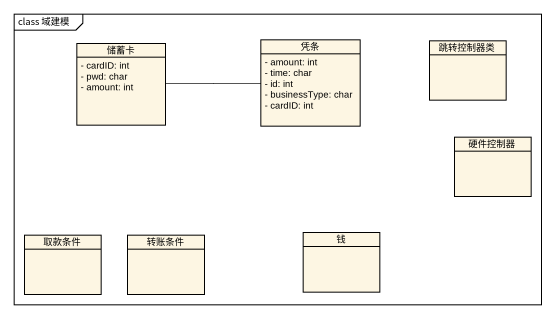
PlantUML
@startuml
mainframe class 域建模
hide circle
hide empty members
skinparam classAttributeIconSize 0
class 储蓄卡 {
  - cardID: int
  - pwd: char
  - amount: int
}
class 凭条 {
  - amount: int
  - time: char
  - id: int
  - businessType: char
  - cardID: int
}
class 跳转控制器类
class 硬件控制器
class 取款条件
class 转账条件
class 钱
储蓄卡 -right- 凭条
@enduml
